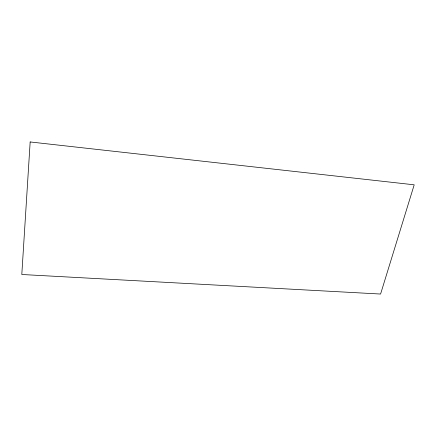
<?xml version="1.0" encoding="UTF-8"?>
<svg xmlns="http://www.w3.org/2000/svg" width="436" height="436" viewBox="0 0 436 436"><rect width="100%" height="100%" fill="white"/><g stroke="black" fill="none" stroke-linecap="round" stroke-linejoin="round"><path stroke-width="0.65" d="M30.166 141.956L21.8 274.5L380.579 294.044L414.2 184.815L30.166 141.956"/></g></svg>
